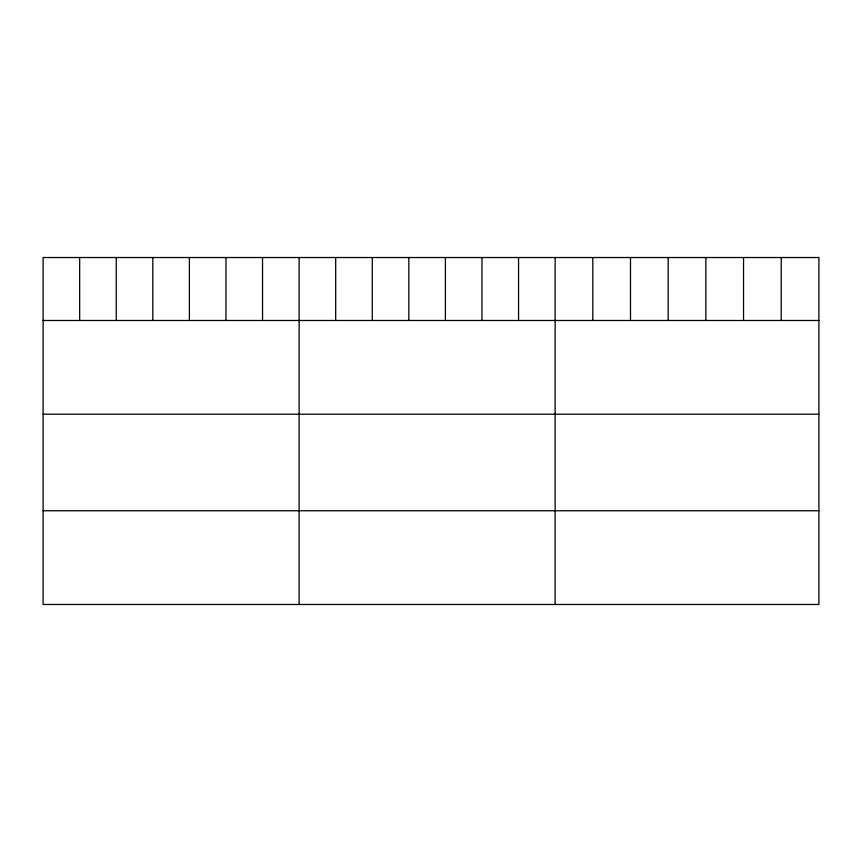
<?xml version="1.0" encoding="UTF-8"?>
<svg xmlns="http://www.w3.org/2000/svg" width="862" height="862" viewBox="0 0 862 862"><rect width="100%" height="100%" fill="white"/><g stroke="black" fill="none" stroke-linecap="round" stroke-linejoin="round"><path stroke-width="1.29" d="M818.9 320.492L818.9 604.477L43.1 604.477L43.1 257.522L818.9 257.522L818.9 320.492L43.1 320.492M43.1 414.202L818.9 414.202M43.1 510.757L818.9 510.757M781.22 257.522L781.22 320.492M743.54 257.522L743.54 320.492M705.859 257.522L705.859 320.492M668.169 257.522L668.169 320.492M630.488 257.522L630.488 320.492M592.808 257.522L592.808 320.492M555.128 257.522L555.128 604.477M518.558 257.522L518.558 320.492M481.977 257.522L481.977 320.492M445.406 257.522L445.406 320.492M408.836 257.522L408.836 320.492M372.265 257.522L372.265 320.492M335.684 257.522L335.684 320.492M299.114 257.522L299.114 604.477M262.544 257.522L262.544 320.492M225.963 257.522L225.963 320.492M189.392 257.522L189.392 320.492M152.822 257.522L152.822 320.492M116.251 257.522L116.251 320.492M79.67 257.522L79.67 320.492"/></g></svg>
